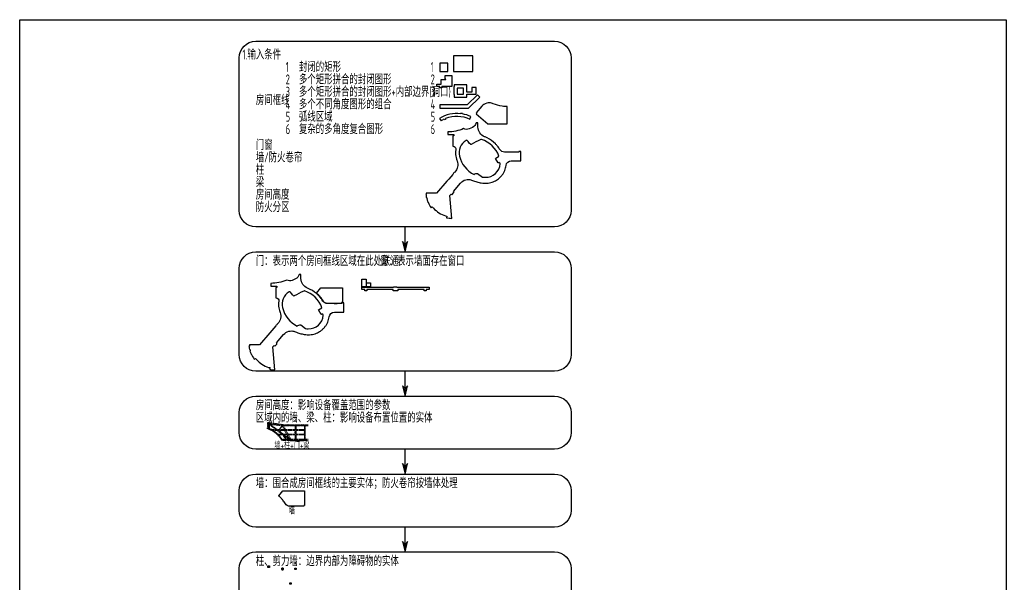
# Model space of a CAD drawing. Header units: millimetres. Extents: x 0 to 4164250, y 0 to 1261500.
# Drawn here: x 0 to 594500, y 920985 to 1261500 of the extents above; entities that cross this region are included whole.
import ezdxf
from ezdxf.enums import TextEntityAlignment as Align

# ---------------------------------------------------------------- set-up
doc = ezdxf.new("R2010")
doc.units = ezdxf.units.MM
doc.header["$LTSCALE"] = 1000
doc.linetypes.add('__覆盖_S20-tplt_TEN25IN7$0$DASHED', pattern=[0.75, 0.5, -0.25])
for name, color, linetype in [('C-SHET-SHET', 144, 'Continuous'), ('E-UNIV-DIAG', 2, 'Continuous'), ('E-UNIV-NOTE', 6, 'Continuous'), ('S_BEAM', 4, '__覆盖_S20-tplt_TEN25IN7$0$DASHED'), ('S_BEAM_SECD', 142, '__覆盖_S20-tplt_TEN25IN7$0$DASHED'), ('S_BEAM_SECD_TEXT_HORZ', 9, 'Continuous'), ('S_BEAM_SECD_TEXT_VERT', 211, 'Continuous'), ('S_BEAM_TEXT_HORZ', 7, 'Continuous'), ('S_BEAM_TEXT_VERT', 41, 'Continuous'), ('房间框线', 30, 'Continuous'), ('柱子', 7, 'Continuous'), ('门窗框线', 114, 'Continuous')]:
    doc.layers.add(name, color=color, linetype=linetype)
doc.styles.add('__覆盖_S20-tplt_TEN25IN7$0$TH-STYLE1', font='Tssdeng.shx', dxfattribs={"width": 0.7, "bigfont": 'Tssdchn.shx'})
doc.styles.add('TH-STYLE3', font='tssdeng.shx', dxfattribs={"width": 0.65, "bigfont": 'tssdchn.shx'})

msp = doc.modelspace()

# ---------------------------------------------------------------- linework, layer by layer
at = {"layer": 'C-SHET-SHET'}
msp.add_lwpolyline([(0, 1261500), (594500, 1261500), (594500, 0), (0, 0)], close=True, dxfattribs=at)
at = {"layer": 'E-UNIV-DIAG', "color": 3}
for points in [[(322250, 1136500), (142250, 1136500, -0.414213562), (132250, 1146500), (132250, 1238500, -0.414213562), (142250, 1248500), (322250, 1248500, -0.414213562), (332250, 1238500), (332250, 1146500, -0.414213562)], [(322250, 1049500), (142250, 1049500, -0.414213562), (132250, 1059500), (132250, 1111500, -0.414213562), (142250, 1121500), (322250, 1121500, -0.414213562), (332250, 1111500), (332250, 1059500, -0.414213562)], [(322250, 1002500), (142250, 1002500, -0.414213562), (132250, 1012500), (132250, 1024500, -0.414213562), (142250, 1034500), (322250, 1034500, -0.414213562), (332250, 1024500), (332250, 1012500, -0.414213562)], [(322250, 955500), (142250, 955500, -0.414213562), (132250, 965500), (132250, 977500, -0.414213562), (142250, 987500), (322250, 987500, -0.414213562), (332250, 977500), (332250, 965500, -0.414213562)], [(322250, 908500), (142250, 908500, -0.414213562), (132250, 918500), (132250, 930500, -0.414213562), (142250, 940500), (322250, 940500, -0.414213562), (332250, 930500), (332250, 918500, -0.414213562)]]:
    msp.add_lwpolyline(points, format="xyb", close=True, dxfattribs=at)
at = {"layer": 'E-UNIV-DIAG'}
for points in [[(232250, 1121500), (232250, 1136500)], [(232250, 1121500), (233750, 1127776.24), (232250, 1125776.24), (230750, 1127776.24), (232250, 1121500)], [(232250, 1034500), (232250, 1049500)], [(232250, 1034500), (233750, 1040776.24), (232250, 1038776.24), (230750, 1040776.24), (232250, 1034500)], [(232250, 987500), (232250, 1002500)], [(232250, 987500), (233750, 993776.24), (232250, 991776.24), (230750, 993776.24), (232250, 987500)], [(232250, 940500), (232250, 955500)], [(232250, 940500), (233750, 946776.24), (232250, 944776.24), (230750, 946776.24), (232250, 940500)]]:
    msp.add_lwpolyline(points, dxfattribs=at)
at = {"layer": 'S_BEAM'}
for p, q in [((149550.12, 1017633.63), (149550.12, 1014810.63)), ((157950.19, 1016487.18), (149925.25, 1017633.63)), ((162700.18, 1008073.57), (150080.92, 1017633.63)), ((150350.13, 1017633.63), (150350.12, 1014498.68)), ((157950.19, 1017194.28), (150400.12, 1018272.89)), ((162953.38, 1008383.57), (150400.12, 1017893.63)), ((158399.71, 1017130.06), (158750.19, 1017079.99)), ((158750.19, 1017133.58, 0), (165800.18, 1017133.58, 0)), ((158750.19, 1016733.58, 0), (165800.18, 1016733.58, 0)), ((158750.19, 1016675.75), (163260.44, 1008383.58)), ((166500.18, 1017133.57, 0), (173850.18, 1017133.57, 0)), ((166500.18, 1016733.57, 0), (173850.18, 1016733.57, 0)), ((158198.91, 1016433.57), (162700.18, 1008157.9)), ((165950.18, 1016433.58, 0), (165950.18, 1008233.57, 0)), ((166350.18, 1016433.58, 0), (166350.18, 1008233.57, 0)), ((162700.18, 1008233.57), (157800.68, 1008233.57)), ((162700.18, 1007633.57), (158163.46, 1007633.57)), ((173850.18, 1008233.57), (163600.18, 1008233.57)), ((173850.18, 1007633.57), (163600.18, 1007633.57))]:
    msp.add_line(p, q, dxfattribs=at)
at = {"layer": 'S_BEAM_SECD'}
for p, q in [((171600.18, 1016733.57), (171600.18, 1008233.57)), ((171900.18, 1016733.57), (171900.18, 1008233.57)), ((154700.97, 1014133.58), (151156.9, 1014133.58)), ((155096.97, 1013833.58), (151744.49, 1013833.58)), ((158396.97, 1011333.58), (155223.43, 1011333.58)), ((159449.91, 1014133.58), (155363.38, 1014133.58)), ((158792.97, 1011033.58), (155534.54, 1011033.58)), ((159613.08, 1013833.58), (155759.38, 1013833.58)), ((160972.88, 1011333.58), (159092.02, 1011333.58)), ((161136.05, 1011033.58), (159455.37, 1011033.58)), ((165950.18, 1014133.58), (160132.92, 1014133.58)), ((165950.18, 1013833.58), (160296.1, 1013833.58)), ((165950.18, 1011333.58), (161655.89, 1011333.58)), ((165950.18, 1011033.58), (161819.06, 1011033.58)), ((171600.18, 1014133.58), (166350.18, 1014133.58)), ((171600.18, 1013833.58), (166350.18, 1013833.58)), ((171600.18, 1011333.58), (166350.18, 1011333.58)), ((171600.18, 1011033.58), (166350.18, 1011033.58))]:
    msp.add_line(p, q, dxfattribs=at)
for centre, radius, start, end in [((143976.28, 999362.8), 16421.99, 30.2411046, 72.6074502), ((143992.01, 999374.81), 16806.01, 61.42392409, 67.76549417), ((143992.01, 999374.81), 16706.01, 31.60574383, 59.93805764)]:
    msp.add_arc(centre, radius, start, end, dxfattribs=at)
at = {"layer": '房间框线'}
for points in [[(272954.41, 1239759.03), (261354.41, 1239759.03), (261354.41, 1230209.03), (272954.41, 1230209.03)], [(253060.97, 1230209.03), (258060.97, 1230209.03), (258060.97, 1235209.03), (253060.97, 1235209.03)], [(269503.56, 1214694.49), (269503.56, 1216494.49), (275003.56, 1216494.49), (275003.56, 1220694.49), (272503.56, 1220694.49), (272503.56, 1217894.49), (269403.56, 1217894.49), (269403.56, 1222194.49), (261703.56, 1222194.49), (261703.56, 1221244.49), (261603.56, 1221244.49), (261603.56, 1216444.49), (261703.56, 1216444.49), (261703.56, 1214694.49)], [(267403.56, 1216694.49), (267403.56, 1220194.49), (263703.56, 1220194.49), (263703.56, 1219244.49), (263603.56, 1219244.49), (263603.56, 1218444.49), (263703.56, 1218444.49), (263703.56, 1216694.49)], [(275884.43, 1216150.37), (269559.02, 1210245.4), (253100.05, 1210245.4), (253100.05, 1208245.4), (270347.47, 1208245.4), (277249.22, 1214688.41)], [(206240.41, 1100142.92), (225240.42, 1100142.92), (225240.42, 1100442.92), (227340.42, 1100442.92), (227340.41, 1100142.92), (246640.59, 1100142.92), (246640.59, 1098842.92), (244940.41, 1098842.92), (244940.41, 1098042.92), (243640.41, 1098042.92), (243640.41, 1098842.92), (227840.41, 1098842.92), (227840.41, 1098042.92), (225040.41, 1098042.92), (225040.41, 1098842.92), (209240.41, 1098842.92), (209240.41, 1098042.92), (207940.41, 1098042.92), (207940.41, 1098842.92), (206240.41, 1098842.92)], [(208740.41, 1100342.92), (206240.42, 1100342.92), (206240.42, 1104992.92), (208740.41, 1104992.92)], [(211440.42, 1100342.92), (208940.41, 1100342.92), (208940.41, 1102892.92), (211440.42, 1102892.92)]]:
    msp.add_lwpolyline(points, close=True, dxfattribs=at)
msp.add_lwpolyline([(260362.55, 1227863.32), (260362.55, 1221313.32), (254362.55, 1221313.32), (254362.55, 1220513.32), (253062.55, 1220513.32), (253062.55, 1221313.32), (251362.55, 1221313.32), (251362.55, 1222613.31), (254062.55, 1222613.31), (254062.55, 1225363.31), (256762.55, 1225363.31), (256762.55, 1225563.32), (256362.59, 1225563.31), (256362.59, 1227863.32), (260362.55, 1227863.33)], dxfattribs=at)
for points in [[(275037.04, 1205349.3), (275377.73, 1205055.3), (275052.78, 1204678.75), (282014.4, 1198671.26), (293727.21, 1198671.26), (293727.21, 1209086.26, -0.021143232), (292493, 1209107.44, -0.020165528), (290701.95, 1209286.71, -0.070822888), (285393.14, 1210821.89, 0.097129433), (283198.52, 1211334.02, 0.072777057), (281409.34, 1211136.96, 0.15346618), (278410.85, 1209258.95)], [(245021.37, 1156820.61), (245021.38, 1156070.66), (244784.59, 1156070.66), (244830.37, 1155633.6), (244962.12, 1154751.83), (245107.76, 1154050.31), (245301.55, 1154096.29), (245561.79, 1153099.65), (245369.7, 1153043.65), (245651.37, 1152170.43), (245982.59, 1151326.55), (245986.5, 1151317.35), (246078.54, 1151356.45, 0.060061963), (247960.94, 1148093.44), (248624.99, 1148624.98), (249258.92, 1147858.88, 0.126743345), (256596.43, 1143190.3), (257157.05, 1143047.65), (257162.54, 1143046.37), (257170.78, 1143081.83), (257463, 1143013.96), (257239.42, 1142051.33), (257843.6, 1141928.93), (258725.96, 1141801.21), (259634.87, 1141722.75), (260391.83, 1141699.17), (259179.76, 1155486.78), (259936.91, 1156364.18), (260391.16, 1155972.19), (261521.52, 1157282.07), (261521.52, 1157752.49), (261299.94, 1157943.69), (265653.74, 1162988.97, -0.152021144), (268781.5, 1164937.31, -0.072967074), (270570.68, 1165134.37, -0.095966598), (272868.26, 1164602.88, 0.034470114), (275440.39, 1163664.67, 0.033817269), (278116.19, 1163085.27, 0.022939562), (279907.24, 1162906, 0.026827212), (281320.86, 1162893.25, 0.036888367), (283108.26, 1163105.82, 0.063254514), (286108.9, 1164095.06, 0.055680586), (288433.98, 1165539.97, 0.040683964), (289926.43, 1166926.47, 0.036628578), (291040.87, 1168339.98, 0.014108749), (291426.79, 1168947.13, 0.03662859), (292233.56, 1170556.2, 0.063674577), (293070.4, 1173647.68, -0.373636224), (296241.77, 1176420.61), (301871.52, 1176420.61), (301871.52, 1182070.61), (300771.52, 1182070.61), (300771.52, 1181620.61), (292068.5, 1181620.61, -0.263529203), (289323.31, 1183175.46, 0.034531757), (287849.01, 1185288.69, 0.024331231), (286652.9, 1186633.79, 0.081947128), (281756.32, 1190217.3, 0.024331231), (280112.46, 1190950.61, -0.307417986), (276121.52, 1196742.33), (276121.52, 1199220.61), (274963.54, 1199220.61, -0.246120268), (272792, 1196541.75), (270792, 1195679.7, -0.232535743), (267517.88, 1195843.5, -0.108464558), (257971.52, 1193870.61), (257971.52, 1192270.61), (261521.52, 1192270.61), (261521.52, 1191470.61), (260921.52, 1191470.61), (260921.52, 1185170.61, -0.471872406), (262748.96, 1183063.59, 0.086633803), (262770.28, 1179191.2, 0.033564408), (263204.83, 1177456.46, 0.008192837), (263601.85, 1176293.32, -0.290445672), (262102.28, 1169587.96, 0.036712269), (260926.31, 1168225.22), (258496.93, 1165410), (257320.95, 1164047.25), (251084.75, 1156820.61)], [(275953.63, 1168830.11), (278771.78, 1166628.33, 0.025809068), (280458.28, 1166485.03, 0.405015708), (289550.2, 1174614, 0.630813976), (288479.42, 1175222.65, -0.025087001), (288312.45, 1175118.31), (286616.71, 1177832.06), (288789.04, 1179189.49, 0.234123038), (278256.41, 1189271, 0.196520459), (277766.26, 1189229.46, -0.000160731), (271974.6, 1186270.62, -0.358308857), (271540.22, 1186366, -0.000187057), (269827.68, 1188544.63, 0.381789356), (268974.98, 1188695.89, 0.320902462), (265011.62, 1179213.48, 0.227112064), (273825.81, 1168128.84, -0.193706044)], [(138379.39, 1065437.98), (138379.4, 1064688.03), (138142.61, 1064688.03), (138188.39, 1064250.97), (138320.13, 1063369.21), (138465.78, 1062667.68), (138659.57, 1062713.67), (138919.81, 1061717.02), (138727.72, 1061661.02), (139009.39, 1060787.8), (139340.61, 1059943.92), (139344.52, 1059934.72), (139436.56, 1059973.82, 0.060061963), (141318.96, 1056710.81), (141983.01, 1057242.35), (142616.94, 1056476.25, 0.126743345), (149954.45, 1051807.68), (150515.07, 1051665.02), (150520.56, 1051663.75), (150528.8, 1051699.21), (150821.02, 1051631.33), (150597.44, 1050668.7), (151201.62, 1050546.3), (152083.97, 1050418.58), (152992.89, 1050340.12), (153749.85, 1050316.54), (152537.78, 1064104.15), (153294.93, 1064981.55), (153749.18, 1064589.56), (154879.53, 1065899.44), (154879.53, 1066369.86), (154657.96, 1066561.07), (159011.76, 1071606.34, -0.152021144), (162139.52, 1073554.69, -0.072967074), (163928.7, 1073751.74, -0.095966598), (166226.28, 1073220.25, 0.034470114), (168798.4, 1072282.04, 0.033817269), (171474.2, 1071702.64, 0.022939562), (173265.25, 1071523.37, 0.026827212), (174678.87, 1071510.62, 0.036888367), (176466.28, 1071723.19, 0.063254514), (179466.92, 1072712.43, 0.055680586), (181792, 1074157.34, 0.040683964), (183284.45, 1075543.84, 0.036628578), (184398.89, 1076957.35, 0.014108749), (184784.81, 1077564.5, 0.03662859), (185591.58, 1079173.57, 0.063674577), (186428.42, 1082265.05, -0.373636224), (189599.79, 1085037.98), (195229.53, 1085037.98), (195229.53, 1090687.98), (194129.53, 1090687.98), (194129.53, 1090237.98), (185426.51, 1090237.98, -0.263529203), (182681.33, 1091792.84, 0.034531757), (181207.03, 1093906.06, 0.024331231), (180010.91, 1095251.16, 0.081947128), (175114.33, 1098834.68, 0.024331231), (173470.48, 1099567.98, -0.307417986), (169479.53, 1105359.7), (169479.53, 1107837.98), (168321.56, 1107837.98, -0.246120268), (166150.02, 1105159.12), (164150.02, 1104297.07, -0.232535743), (160875.9, 1104460.87, -0.108464558), (151329.53, 1102487.98), (151329.53, 1100887.98), (154879.53, 1100887.98), (154879.53, 1100087.98), (154279.53, 1100087.98), (154279.53, 1093787.98, -0.471872406), (156106.97, 1091680.96, 0.086633803), (156128.3, 1087808.57, 0.033564408), (156562.85, 1086073.83, 0.008192837), (156959.86, 1084910.7, -0.290445672), (155460.3, 1078205.33, 0.036712269), (154284.32, 1076842.59), (151854.94, 1074027.37), (150678.97, 1072664.62), (144442.77, 1065437.98)], [(169311.65, 1077447.48), (172129.8, 1075245.7, 0.025809068), (173816.3, 1075102.4, 0.405015708), (182908.22, 1083231.37, 0.630813976), (181837.44, 1083840.02, -0.025087001), (181670.47, 1083735.68), (179974.73, 1086449.44), (182147.05, 1087806.86, 0.234123038), (171614.42, 1097888.37, 0.196520459), (171124.28, 1097846.83, -0.000160731), (165332.62, 1094888, -0.358308857), (164898.24, 1094983.37, -0.000187057), (163185.69, 1097162, 0.381789356), (162333, 1097313.26, 0.320902462), (158369.64, 1087830.85, 0.227112064), (167183.82, 1076746.21, -0.193706044)], [(181376.82, 1099787.98), (194429.53, 1099787.98), (194429.53, 1090887.98), (193929.53, 1090887.98), (193929.53, 1090437.98), (185426.33, 1090437.98, -0.263559575), (182853.42, 1091895.96, 0.034911741), (181356.66, 1094039.12, 0.023703058), (180160.54, 1095384.22, 0.024950908), (178797.02, 1096646.02)], [(158647.46, 1016933.58), (171700.18, 1016933.58), (171700.18, 1008033.58), (171200.18, 1008033.58), (171200.18, 1007583.58), (162696.98, 1007583.58, -0.263559575), (160124.07, 1009041.56, 0.034911741), (158627.31, 1011184.72, 0.023703058), (157431.19, 1012529.82, 0.024950908), (156067.67, 1013791.62)], [(158647.46, 977433.58), (171700.18, 977433.58), (171700.18, 968533.58), (171200.18, 968533.58), (171200.18, 968083.58), (162696.98, 968083.58, -0.263559575), (160124.07, 969541.56, 0.034911741), (158627.31, 971684.72, 0.023703058), (157431.19, 973029.82, 0.024950908), (156067.67, 974291.62)]]:
    msp.add_lwpolyline(points, format="xyb", close=True, dxfattribs=at)
msp.add_lwpolyline([(255939.69, 1201695.35), (256084.73, 1201386.43), (256995.94, 1201798.6), (256856.92, 1202094.71, -0.211933231), (271183.78, 1201587.99), (271884.1, 1203026.58, 0.070172183), (266763.03, 1204683.53), (266803.35, 1205022.58), (265812.02, 1205154.74), (265773.39, 1204829.92, 0.175101834), (253010.25, 1201898.02), (253877.01, 1200553.13, -0.033395632), (255939.69, 1201695.35, 0.033395632)], format="xyb", dxfattribs=at)
at = {"layer": '柱子'}
for points in [[(149500.12, 1018633.64), (150500.18, 1018633.64), (150500.18, 1017633.64), (149500.12, 1017633.64)], [(149500.12, 1018333.64), (150400.12, 1018333.64), (150400.12, 1017633.64), (149500.12, 1017633.64)], [(149500.12, 1018333.64), (150400.12, 1018333.64), (150400.12, 1017633.64), (149500.12, 1017633.64)], [(158750.19, 1017133.58), (157950.19, 1017133.58), (157950.19, 1017283.58), (158750.19, 1017283.58), (158750.19, 1017133.58)], [(157950.19, 1017133.58), (158750.19, 1017133.58), (158750.19, 1016433.58), (157950.19, 1016433.58)], [(165800.18, 1017133.6), (166500.18, 1017133.6), (166500.18, 1016433.6), (165800.18, 1016433.6)], [(158750.19, 1016433.58), (157950.19, 1016433.58), (157950.19, 1016283.58), (158750.19, 1016283.58), (158750.19, 1016433.58)], [(162700.18, 1008383.58), (163600.18, 1008383.58), (163600.18, 1007583.58), (162700.18, 1007583.58)], [(149500.12, 932133.64), (150500.18, 932133.64), (150500.18, 931133.64), (149500.12, 931133.64)], [(149500.12, 931833.64), (150400.12, 931833.64), (150400.12, 931133.64), (149500.12, 931133.64)], [(149500.12, 931833.64), (150400.12, 931833.64), (150400.12, 931133.64), (149500.12, 931133.64)], [(158750.19, 930633.58), (157950.19, 930633.58), (157950.19, 930783.58), (158750.19, 930783.58), (158750.19, 930633.58)], [(157950.19, 930633.58), (158750.19, 930633.58), (158750.19, 929933.58), (157950.19, 929933.58)], [(158750.19, 929933.58), (157950.19, 929933.58), (157950.19, 929783.58), (158750.19, 929783.58), (158750.19, 929933.58)], [(165800.18, 930633.6), (166500.18, 930633.6), (166500.18, 929933.6), (165800.18, 929933.6)], [(162700.18, 921883.58), (163600.18, 921883.58), (163600.18, 921083.58), (162700.18, 921083.58)]]:
    msp.add_lwpolyline(points, close=True, dxfattribs=at)
at = {"layer": '门窗框线'}
for points in [[(208940.41, 1101492.92), (208740.41, 1101492.92), (208740.41, 1100442.92), (208940.41, 1100442.92)], [(209840.41, 1100342.92), (211140.41, 1100342.92), (211140.41, 1100142.92), (209840.41, 1100142.92)], [(191349.41, 1090437.98), (189549.41, 1090437.98), (189549.41, 1090237.98), (191349.41, 1090237.98)], [(168620.06, 1007583.58), (166820.06, 1007583.58), (166820.06, 1007383.58), (168620.06, 1007383.58)]]:
    msp.add_lwpolyline(points, close=True, dxfattribs=at)

# ---------------------------------------------------------------- texts
at = {"layer": 'E-UNIV-NOTE', "style": 'TH-STYLE3', "width": 0.65}
for s, p in [('1.输入条件', (134250, 1240500)), ('封闭的矩形', (168250, 1233000)), ('1', (160250, 1233000)), ('1', (247605.87, 1233000)), ('2', (160250, 1225500)), ('多个矩形拼合的封闭图形', (168250, 1225500)), ('2', (247605.87, 1225500)), ('3', (160250, 1218000)), ('多个矩形拼合的封闭图形+内部边界(洞口)', (168250, 1218000)), ('3', (247605.87, 1218000)), ('房间框线', (142250, 1213000)), ('4', (160250, 1210500)), ('多个不同角度图形的组合', (168250, 1210500)), ('4', (247605.87, 1210500)), ('5', (160250, 1203000)), ('弧线区域', (168250, 1203000)), ('5', (247605.87, 1203000)), ('6', (160250, 1195500)), ('复杂的多角度复合图形', (168250, 1195500)), ('6', (247605.87, 1195500)), ('门窗', (142250, 1186000)), ('墙/防火卷帘', (142250, 1178500)), ('柱', (142250, 1171000)), ('梁', (142250, 1163500)), ('房间高度', (142250, 1156000)), ('防火分区', (142250, 1148500)), ('门：表示两个房间框线区域在此处联通', (142250, 1116000)), ('窗：表示墙面存在窗口', (217250, 1116000)), ('房间高度：影响设备覆盖范围的参数', (142250, 1029000)), ('区域内的墙、梁、柱：影响设备布置位置的实体', (142250, 1021500)), ('墙：围合成房间框线的主要实体；防火卷帘按墙体处理', (142250, 982000)), ('柱、剪力墙：边界内部为障碍物的实体', (142250, 935000))]:
    msp.add_text(s, height=6000, dxfattribs=at).set_placement(p, align=Align.MIDDLE_LEFT)
at = {"layer": 'E-UNIV-NOTE', "style": 'TH-STYLE3', "width": 0.7}
for s, p in [('墙+柱+门+梁', (164022.36, 1005177.81)), ('墙', (164022.36, 965677.81))]:
    msp.add_text(s, height=4000, dxfattribs=at).set_placement(p, align=Align.MIDDLE)
at = {"layer": 'S_BEAM_SECD_TEXT_HORZ', "style": '__覆盖_S20-tplt_TEN25IN7$0$TH-STYLE1', "width": 0.7}
for p in [(152231.99, 1014133.58), (156192.18, 1011333.58), (156815.88, 1014133.58), (159182.9, 1011333.58), (162069.2, 1014133.58), (162877.43, 1011333.58), (168189.1, 1014133.58), (168189.1, 1011333.58)]:
    msp.add_text('300×600', height=450, rotation=0.00002354, dxfattribs=at).set_placement(p, align=Align.BOTTOM_LEFT)
at = {"layer": 'S_BEAM_SECD_TEXT_VERT', "style": '__覆盖_S20-tplt_TEN25IN7$0$TH-STYLE1', "width": 0.7}
for s, rotation, p in [('400×700', 154.1938547, (151334.67, 1014045.94, 0)), ('300×700', 136.05591126, (156018.7, 1010533.45, 0)), ('300×700', 90.00002354, (171600.18, 1011595.44))]:
    msp.add_text(s, height=450, rotation=rotation, dxfattribs=at).set_placement(p, align=Align.BOTTOM_LEFT)
at = {"layer": 'S_BEAM_TEXT_HORZ', "style": '__覆盖_S20-tplt_TEN25IN7$0$TH-STYLE1', "width": 0.7}
for s, rotation, p in [('700×1200', 351.69120863, (153413.63, 1017842.38)), ('400×700', 359.821533, (161283.32, 1017133.58, 0)), ('400×700', 359.821533, (169333.32, 1017133.57, 0)), ('600×700/1000', 359.821533, (158488.6, 1008233.57)), ('600×1000', 359.821533, (168200.99, 1008233.57))]:
    msp.add_text(s, height=450, rotation=rotation, dxfattribs=at).set_placement(p, align=Align.BOTTOM_LEFT)
at = {"layer": 'S_BEAM_TEXT_VERT', "style": '__覆盖_S20-tplt_TEN25IN7$0$TH-STYLE1', "width": 0.7}
for s, rotation, p in [('800×800/1000', 90.00002354, (149550.96, 1014597.89)), ('400×700', 143.76514806, (156839.04, 1012513.83)), ('600×700', 118.07018643, (160659.6, 1011909.55)), ('400×700', 90.00002354, (165950.18, 1011678.77, 0))]:
    msp.add_text(s, height=450, rotation=rotation, dxfattribs=at).set_placement(p, align=Align.BOTTOM_LEFT)

doc.saveas('drawing.dxf')
